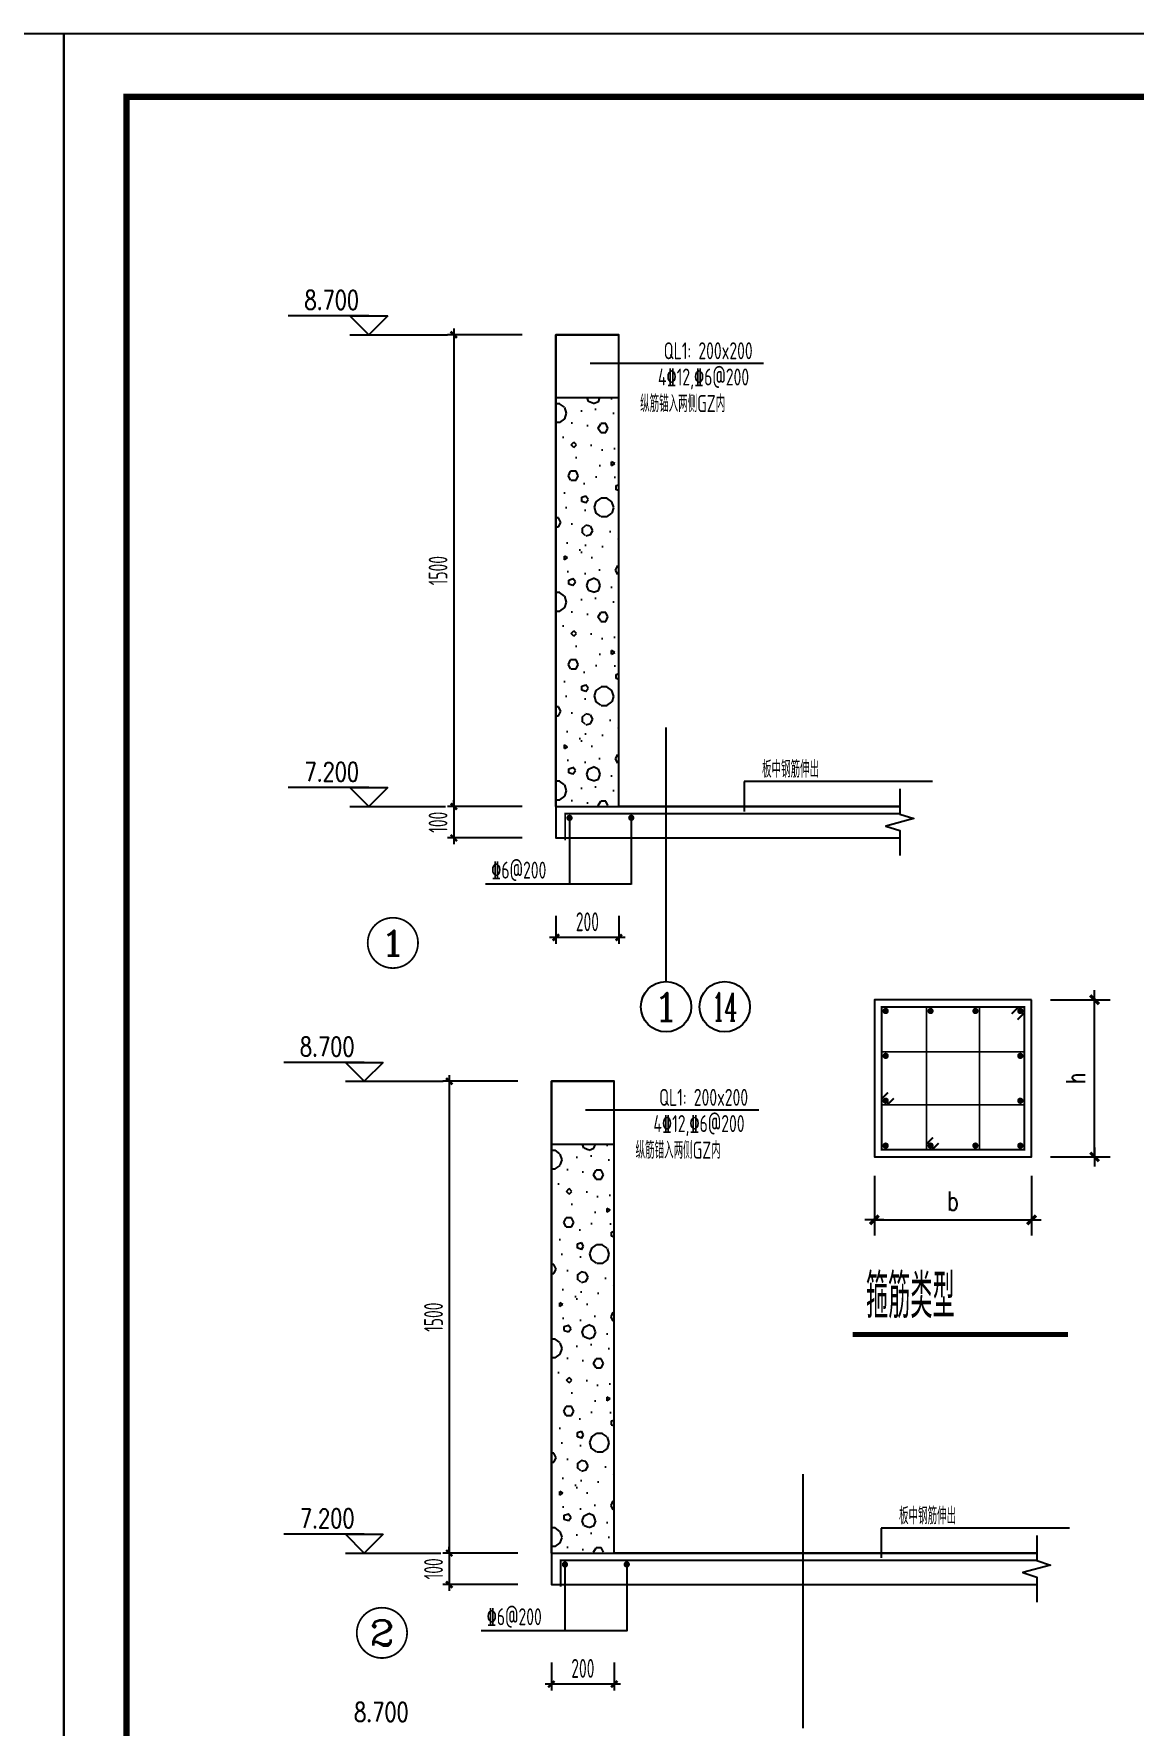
# Model space of a CAD drawing. Extents: x 127019 to 780419, y 327305 to 369305.
# Drawn here: x 304744 to 322234, y 342403 to 369305 of the extents above; entities that cross this region are included whole.
import ezdxf
from ezdxf.enums import TextEntityAlignment as Align

# ---------------------------------------------------------------- set-up
doc = ezdxf.new("R2010")
doc.units = 0
doc.header["$LTSCALE"] = 1000
doc.header["$MEASUREMENT"] = 0
doc.linetypes.add('ACAD_ISO04W100', pattern=[30.5, 24, -3, 0.5, -3])
doc.linetypes.add('DOTE', pattern=[2.42, 2, -0.2, 0.02, -0.2])
doc.layers.get('0').update_dxf_attribs({"linetype": 'CONTINUOUS'})
doc.layers.get('Defpoints').update_dxf_attribs({"linetype": 'CONTINUOUS'})
for name, color, linetype in [('AXIS_TEXT', 7, 'CONTINUOUS'), ('COLU_DE', 7, 'CONTINUOUS'), ('DIM', 3, 'CONTINUOUS'), ('DOTE', 8, 'DOTE'), ('PUB_DIM', 3, 'CONTINUOUS'), ('PUB_DWGN', 7, 'CONTINUOUS'), ('PUB_TEXT', 7, 'CONTINUOUS'), ('PUB_TITLE', 4, 'CONTINUOUS'), ('REIN', 1, 'CONTINUOUS'), ('t-填充', 75, 'CONTINUOUS'), ('THIN', 7, 'CONTINUOUS'), ('WALL', 255, 'CONTINUOUS'), ('板钢筋标', 7, 'CONTINUOUS')]:
    doc.layers.add(name, color=color, linetype=linetype)
doc.styles.add('COMP', font='COMPLEX', dxfattribs={"bigfont": 'hztxt'})
doc.styles.add('COMPLEX', font='COMPLEX.shx')
doc.styles.add('DIM_FONT', font='SIMPLEX.shx', dxfattribs={"width": 0.75})
doc.styles.add('GB', font='gbxwxt.shx', dxfattribs={"width": 0.7, "height": 300, "bigfont": 'gbhzfs.shx'})
doc.styles.add('TSSD_Dimension', font='gbxwxt.shx', dxfattribs={"width": 0.7, "bigfont": 'gbhzfs.shx'})
doc.styles.add('TSSD_Rein', font='tssdeng.shx', dxfattribs={"width": 0.6, "bigfont": 'gbhzfs.shx'})
doc.styles.add('国标仿宋', font='SIMPLEX.shx', dxfattribs={"width": 0.75, "bigfont": 'gbhzfs.shx'})
doc.dimstyles.new('DIMN', dxfattribs={"dimtxt": 300, "dimasz": 1, "dimexe": 250, "dimexo": 300, "dimgap": 150, "dimtad": 1, "dimdec": 0, "dimzin": 0, "dimdsep": 46, "dimtxsty": 'DIM_FONT', "dimblk": '_DIMX', "dimcen": 0.09, "dimclrt": 7, "dimadec": 0, "dimazin": 0, "dimtfac": 1, "dimtdec": 0, "dimtix": 1, "dimtmove": 2, "dimatfit": 3, "dimldrblk": '_DIMX', "dimfxl": 0, "dimtolj": 1, "dimtzin": 0, "dimarcsym": 0})
doc.dimstyles.new('TSSD_100_100', dxfattribs={"dimtxt": 300, "dimasz": 100, "dimexe": 100, "dimexo": 250, "dimgap": 100, "dimtad": 1, "dimdec": 0, "dimzin": 0, "dimdsep": 46, "dimtxsty": 'TSSD_Dimension', "dimblk": 'ARCHTICK', "dimcen": 0, "dimdle": 100, "dimclrt": 7, "dimadec": 0, "dimazin": 0, "dimtfac": 1, "dimtdec": 0, "dimtix": 1, "dimtmove": 2, "dimatfit": 3, "dimfxl": 0, "dimtolj": 1, "dimtzin": 0, "dimarcsym": 0})

# ---------------------------------------------------------------- blocks, each defined once
blk = doc.blocks.new('_DIMX')
blk.add_line((-150, 0), (150, 0))
at = {"const_width": 50}
blk.add_lwpolyline([(-70, -70), (70, 70)], dxfattribs=at)
blk = doc.blocks.new('_ArchTick')
at = {"color": 0, "linetype": 'ByBlock', "const_width": 0.4}
blk.add_lwpolyline([(-0.5, -0.5), (0.5, 0.5)], dxfattribs=at)
blk = doc.blocks.new('*D217')
at = {"layer": 'Defpoints', "color": 0, "transparency": 16777216}
for p in [(312758, 357022, 690), (311419, 356522), (312758, 356522, 690)]:
    blk.add_point(p, dxfattribs=at)
at = {"layer": 'DIM', "color": 0, "lineweight": -2, "transparency": 16777216}
for p, q in [((312508, 357022), (311319, 357022)), ((311419, 357022), (311419, 357122)), ((311419, 357022), (311419, 356522)), ((312508, 356522), (311319, 356522)), ((311419, 356522), (311419, 356422))]:
    blk.add_line(p, q, dxfattribs=at)
at = {"layer": 'DIM', "color": 0, "lineweight": -2, "transparency": 16777216, "xscale": 100, "yscale": 100, "zscale": 100}
for p, rotation in [((311419, 357022), 270), ((311419, 356522), 90)]:
    blk.add_blockref('_ArchTick', p, dxfattribs=dict(at, rotation=rotation))
at = {"layer": 'DIM', "color": 7, "transparency": 16777216, "insert": (311169, 356772), "char_height": 300, "attachment_point": 5, "rotation": 90, "style": 'TSSD_Dimension'}
blk.add_mtext('\\A1;100', dxfattribs=at)
blk = doc.blocks.new('*D218')
at = {"layer": 'Defpoints', "color": 0, "transparency": 16777216}
for p in [(312758, 364522), (311419, 357022), (312758, 357022)]:
    blk.add_point(p, dxfattribs=at)
at = {"layer": 'DIM', "color": 0, "lineweight": -2, "transparency": 16777216}
for p, q in [((311419, 364622), (311419, 356922)), ((312508, 364522), (311319, 364522)), ((312508, 357022), (311319, 357022))]:
    blk.add_line(p, q, dxfattribs=at)
at = {"layer": 'DIM', "color": 0, "lineweight": -2, "transparency": 16777216, "xscale": 100, "yscale": 100, "zscale": 100}
for p, rotation in [((311419, 364522), 90), ((311419, 357022), 270)]:
    blk.add_blockref('_ArchTick', p, dxfattribs=dict(at, rotation=rotation))
at = {"layer": 'DIM', "color": 7, "transparency": 16777216, "insert": (311169, 360772), "char_height": 300, "attachment_point": 5, "rotation": 90, "style": 'TSSD_Dimension'}
blk.add_mtext('\\A1;1500', dxfattribs=at)
blk = doc.blocks.new('_axiso')
blk.add_circle((0, 0), 0.5)
at = {"layer": 'AXIS_TEXT', "style": 'COMPLEX', "width": 1.041667}
blk.add_attdef('A', text='', height=0.56, dxfattribs=at).set_placement((-0.25, -0.28), (0.25, -0.28), align=Align.FIT)
blk = doc.blocks.new('_index1')
at = {"const_width": 0.035}
blk.add_lwpolyline([(-0.5, 0, 1), (0.5, 0, 1)], format="xyb", close=True, dxfattribs=at)
at = {"layer": 'PUB_DWGN', "style": 'COMP', "width": 2.333333}
blk.add_attdef('1', text='', height=0.5, dxfattribs=at).set_placement((-0.25, -0.25), (0.25, -0.25), align=Align.FIT)
blk = doc.blocks.new('*D350')
at = {"layer": 'Defpoints', "color": 0, "transparency": 16777216}
for p in [(313043, 355535, -55002), (314043, 355535, -55002), (313043, 354940)]:
    blk.add_point(p, dxfattribs=at)
at = {"layer": 'DIM', "color": 0, "lineweight": -2, "transparency": 16777216}
for p, q in [((313043, 355285), (313043, 354840)), ((314043, 355285), (314043, 354840)), ((314143, 354940), (312943, 354940))]:
    blk.add_line(p, q, dxfattribs=at)
at = {"layer": 'DIM', "color": 0, "lineweight": -2, "transparency": 16777216, "xscale": 100, "yscale": 100, "zscale": 100, "rotation": 180}
blk.add_blockref('_ArchTick', (313043, 354940), dxfattribs=at)
at = {"layer": 'DIM', "color": 0, "lineweight": -2, "transparency": 16777216, "xscale": 100, "yscale": 100, "zscale": 100}
blk.add_blockref('_ArchTick', (314043, 354940), dxfattribs=at)
at = {"layer": 'DIM', "color": 7, "transparency": 16777216, "insert": (313543, 355190), "char_height": 300, "attachment_point": 5, "style": 'TSSD_Dimension'}
blk.add_mtext('\\A1;200', dxfattribs=at)
blk = doc.blocks.new('*D356')
at = {"layer": 'Defpoints', "color": 0, "transparency": 16777216}
for p in [(312686, 345154, 690), (311347, 344654), (312686, 344654, 690)]:
    blk.add_point(p, dxfattribs=at)
at = {"layer": 'DIM', "color": 0, "lineweight": -2, "transparency": 16777216}
for p, q in [((311347, 345154), (311347, 345254)), ((312436, 345154), (311247, 345154)), ((311347, 345154), (311347, 344654)), ((312436, 344654), (311247, 344654)), ((311347, 344654), (311347, 344554))]:
    blk.add_line(p, q, dxfattribs=at)
at = {"layer": 'DIM', "color": 0, "lineweight": -2, "transparency": 16777216, "xscale": 100, "yscale": 100, "zscale": 100}
for p, rotation in [((311347, 345154), 270), ((311347, 344654), 90)]:
    blk.add_blockref('_ArchTick', p, dxfattribs=dict(at, rotation=rotation))
at = {"layer": 'DIM', "color": 7, "transparency": 16777216, "insert": (311097, 344904), "char_height": 300, "attachment_point": 5, "rotation": 90, "style": 'TSSD_Dimension'}
blk.add_mtext('\\A1;100', dxfattribs=at)
blk = doc.blocks.new('*D357')
at = {"layer": 'Defpoints', "color": 0, "transparency": 16777216}
for p in [(312686, 352654), (311347, 345154), (312686, 345154)]:
    blk.add_point(p, dxfattribs=at)
at = {"layer": 'DIM', "color": 0, "lineweight": -2, "transparency": 16777216}
for p, q in [((311347, 352754), (311347, 345054)), ((312436, 352654), (311247, 352654)), ((312436, 345154), (311247, 345154))]:
    blk.add_line(p, q, dxfattribs=at)
at = {"layer": 'DIM', "color": 0, "lineweight": -2, "transparency": 16777216, "xscale": 100, "yscale": 100, "zscale": 100}
for p, rotation in [((311347, 352654), 90), ((311347, 345154), 270)]:
    blk.add_blockref('_ArchTick', p, dxfattribs=dict(at, rotation=rotation))
at = {"layer": 'DIM', "color": 7, "transparency": 16777216, "insert": (311097, 348904), "char_height": 300, "attachment_point": 5, "rotation": 90, "style": 'TSSD_Dimension'}
blk.add_mtext('\\A1;1500', dxfattribs=at)
blk = doc.blocks.new('*D353')
at = {"layer": 'Defpoints', "color": 0, "transparency": 16777216}
for p in [(312971, 343666, -55002), (313971, 343666, -55002), (312971, 343071)]:
    blk.add_point(p, dxfattribs=at)
at = {"layer": 'DIM', "color": 0, "lineweight": -2, "transparency": 16777216}
for p, q in [((312971, 343416), (312971, 342971)), ((313971, 343416), (313971, 342971)), ((314071, 343071), (312871, 343071))]:
    blk.add_line(p, q, dxfattribs=at)
at = {"layer": 'DIM', "color": 0, "lineweight": -2, "transparency": 16777216, "xscale": 100, "yscale": 100, "zscale": 100, "rotation": 180}
blk.add_blockref('_ArchTick', (312971, 343071), dxfattribs=at)
at = {"layer": 'DIM', "color": 0, "lineweight": -2, "transparency": 16777216, "xscale": 100, "yscale": 100, "zscale": 100}
blk.add_blockref('_ArchTick', (313971, 343071), dxfattribs=at)
at = {"layer": 'DIM', "color": 7, "transparency": 16777216, "insert": (313471, 343321), "char_height": 300, "attachment_point": 5, "style": 'TSSD_Dimension'}
blk.add_mtext('\\A1;200', dxfattribs=at)

msp = doc.modelspace()

# ---------------------------------------------------------------- hatches: boundary and pattern name
at = {"layer": 't-填充'}
h = msp.add_hatch(dxfattribs=at)
h.set_pattern_fill('AN32C', color=256, scale=1500, style=0)
h.set_pattern_definition([(0, (-772097.9, 22390.9), (750, 1500), [0, -1500]), (0, (-772975.4, 22188.4), (750, 1500), [0, -1500]), (0, (-772487.9, 22173.4), (750, 1500), [0, -1500]), (0, (-771955.4, 22615.9), (750, 1500), [0, -1500]), (0, (-772577.9, 22098.4), (750, 1500), [0, -1500]), (0, (-771805.4, 23560.9), (750, 1500), [0, -1500]), (0, (-772262.9, 23440.9), (750, 1500), [0, -1500]), (0, (-772022.9, 23253.4), (750, 1500), [0, -1500]), (0, (-773245.4, 23223.4), (750, 1500), [0, -1500]), (0, (-772510.4, 23155.9), (750, 1500), [0, -1500]), (0, (-772795.4, 22773.4), (750, 1500), [0, -1500]), (0, (-772780.4, 22210.9), (750, 1500), [0, -1500]), (0, (-772217.9, 22150.9), (750, 1500), [0, -1500]), (0, (-771805.4, 22810.9), (750, 1500), [0, -1500]), (0, (-773207.9, 22578.4), (750, 1500), [0, -1500]), (0, (-773080.4, 22833.4), (750, 1500), [0, -1500]), (0, (-772495.4, 22728.4), (750, 1500), [0, -1500]), (0, (-772705.4, 22510.9), (750, 1500), [0, -1500]), (0, (-772825.4, 23005.9), (750, 1500), [0, -1500]), (0, (-772637.9, 23568.4), (750, 1500), [0, -1500]), (0, (-773147.9, 22263.4), (750, 1500), [0, -1500]), (0, (-772322.9, 23260.9), (750, 1500), [0, -1500]), (0, (-773020.4, 23283.4), (750, 1500), [0, -1500]), (0, (-773140.4, 23478.4), (750, 1500), [0, -1500]), (130.601294, (-771897.53, 23091.26), (-3749.999965, 4500.000027), [65.8539, -27592.779]), (18.434949, (-772004.68, 23119.83), (3750, 1499.999994), [67.7631, -9419.0698]), (90, (-772004.7, 23055.54), (750, 1500), [64.2857, -2935.7142]), (161.56505, (-771940.4, 23034.12), (-3750.000033, 1499.999893), [67.7631, -9419.0698]), (53.130102, (-771940.4, 23034.12), (750, 1500), [71.4286, -7428.5714]), (135, (-771883.25, 22269.83), (-750.0001, 1499.9999), [60.6091, -4182.0315]), (45, (-771968.96, 22269.83), (750, 1500), [60.6091, -4182.0315]), (135, (-771926.1, 22226.97), (-750.0001, 1499.9999), [60.6091, -4182.0315]), (45, (-771926.1, 22226.97), (750, 1500), [60.6091, -4182.0315]), (116.56505, (-772604.7, 23277), (-0.0001, 3000), [79.8596, -1597.1913]), (180, (-772640.4, 23348.4), (-750, 1500), [85.7143, -1414.2857]), (63.43495, (-772761.8, 23277), (1e-06, 3000), [79.8596, -1597.1913]), (116.56505, (-772726.1, 23205.5), (-0.0001, 3000), [79.8596, -1597.1913]), (0, (-772726.1, 23205.5), (750, 1500), [85.7143, -1414.2857]), (63.43495, (-772640.4, 23205.5), (1e-06, 3000), [79.8596, -1597.1913]), (107.102728, (-772040.39, 22769.83), (-2249.999919, 7500.0000288), [97.1534, -40707.258]), (143.972626, (-772068.96, 22862.69), (-14249.99984, 10500.000003), [97.1534, -20305.0515]), (180, (-772147.5, 22919.8), (-750, 1500), [92.8571, -1407.1428]), (36.027373, (-772318.96, 22862.69), (14249.999915, 10499.999902), [97.1534, -20305.0515]), (71.56505, (-772347.53, 22776.97), (2250.000015, 7499.999997), [90.3508, -9396.4821]), (107.102728, (-772318.96, 22684.115), (-2249.999919, 7500.0000288), [97.1534, -40707.258]), (143.972626, (-772240.39, 22626.97), (-14249.99984, 10500.000003), [97.1534, -20305.0515]), (0, (-772240.4, 22627), (750, 1500), [92.8571, -1407.1428]), (36.027373, (-772147.53, 22626.97), (14249.999915, 10499.999902), [97.1534, -20305.0515]), (71.56505, (-772068.96, 22684.12), (2250.000015, 7499.999997), [90.3508, -9396.4821]), (150.255118, (-772026.1, 23469.83), (-2250.000005, 1499.99998), [57.5875, -12035.799]), (90, (-772076.1, 23441.26), (750, 1500), [57.1429, -2942.857]), (29.744881, (-772076.1, 23441.26), (2250, 1499.999993), [57.5875, -12035.799]), (116.56505, (-772376.1, 22405.5), (-0.0001, 3000), [79.8596, -1597.1913]), (168.690067, (-772411.82, 22476.97), (-6750.000012, 1499.999964), [72.8431, -15224.214]), (41.185925, (-772540.39, 22441.26), (18749.999943, 16499.999905), [75.9296, -31814.5065]), (90, (-772540.4, 22369.8), (750, 1500), [71.4286, -2928.5713]), (138.814074, (-772483.25, 22319.83), (-18749.999723, 16500.0001545), [75.9296, -31814.5065]), (16.699244, (-772483.25, 22319.83), (24749.9999575, 7499.9999645), [74.5736, -31246.3455]), (60.945396, (-772411.82, 22341.26), (750.000003, 1499.9999955), [73.5402, -30813.3495]), (109.983106, (-773004.675, 23034.115), (-3750.00002, 10499.9999887), [83.605, -35030.4945]), (155.556045, (-773033.247, 23112.687), (-9750.0000463, 4499.9999106), [86.3075, -36162.8295]), (24.443955, (-773190.39, 23112.687), (9750.000014, 4499.9999825), [86.3075, -36162.8295]), (70.0168934, (-773218.96, 23034.115), (3750.0000173, 10499.9999904), [83.605, -35030.4945]), (109.983106, (-773190.39, 22955.544), (-3750.00002, 10499.9999887), [83.605, -35030.4945]), (160.016893, (-773111.82, 22926.97), (-3750.000019, 1499.999938), [83.605, -17473.4445]), (19.983107, (-773111.82, 22926.97), (3749.999996, 1500.000004), [83.605, -17473.4445]), (70.0168934, (-773033.25, 22955.544), (3750.0000173, 10499.9999904), [83.605, -35030.4945]), (122.005383, (-772447.53, 22898.4), (-750.000103, 1499.999928), [67.3856, -14083.5861]), (18.434949, (-772547.53, 22934.12), (3750, 1499.999994), [67.7631, -9419.0698]), (90, (-772547.5, 22869.8), (750, 1500), [64.2857, -2935.7142]), (161.56505, (-772483.25, 22848.4), (-3750.000033, 1499.999893), [67.7631, -9419.0698]), (54.462322, (-772483.25, 22848.4), (5249.999997, 7499.999995), [61.4452, -25745.5305]), (116.56505, (-772883.2, 22534.1), (-0.0001, 3000), [79.8596, -1597.1913]), (180, (-772919, 22605.5), (-750, 1500), [78.5714, -1421.4285]), (59.036243, (-773040.39, 22534.12), (750.000002, 1499.999993), [83.2993, -17409.555]), (120.963756, (-772997.53, 22462.69), (-750.000102, 1499.999931), [83.2993, -17409.555]), (0, (-772997.5, 22462.7), (750, 1500), [78.5714, -1421.4285]), (63.43495, (-772919, 22462.7), (1e-06, 3000), [79.8596, -1597.1913])])
h.paths.add_polyline_path([(314042.9, 363522.2), (313042.9, 363522.2), (313042.9, 357022.2), (314042.9, 357022.2), (314042.9, 359722.2), (314042.9, 359782.6), (314021.7, 359765.7), (313986, 359751.8), (313996.6, 359788.7), (314042.9, 359825.5), (314042.9, 360022.2)])
h = msp.add_hatch(dxfattribs=at)
h.set_pattern_fill('AN32C', color=256, scale=1500, style=0)
h.set_pattern_definition([(0, (-772170.2, 10522.4), (750, 1500), [0, -1500]), (0, (-773047.7, 10319.9), (750, 1500), [0, -1500]), (0, (-772560.2, 10304.9), (750, 1500), [0, -1500]), (0, (-772027.7, 10747.4), (750, 1500), [0, -1500]), (0, (-772650.2, 10229.9), (750, 1500), [0, -1500]), (0, (-771877.7, 11692.4), (750, 1500), [0, -1500]), (0, (-772335.2, 11572.4), (750, 1500), [0, -1500]), (0, (-772095.2, 11384.9), (750, 1500), [0, -1500]), (0, (-773317.7, 11354.9), (750, 1500), [0, -1500]), (0, (-772582.7, 11287.4), (750, 1500), [0, -1500]), (0, (-772867.7, 10904.9), (750, 1500), [0, -1500]), (0, (-772852.7, 10342.4), (750, 1500), [0, -1500]), (0, (-772290.2, 10282.4), (750, 1500), [0, -1500]), (0, (-771877.7, 10942.4), (750, 1500), [0, -1500]), (0, (-773280.2, 10709.9), (750, 1500), [0, -1500]), (0, (-773152.7, 10964.9), (750, 1500), [0, -1500]), (0, (-772567.7, 10859.9), (750, 1500), [0, -1500]), (0, (-772777.7, 10642.4), (750, 1500), [0, -1500]), (0, (-772897.7, 11137.4), (750, 1500), [0, -1500]), (0, (-772710.2, 11699.9), (750, 1500), [0, -1500]), (0, (-773220.2, 10394.9), (750, 1500), [0, -1500]), (0, (-772395.2, 11392.4), (750, 1500), [0, -1500]), (0, (-773092.7, 11414.9), (750, 1500), [0, -1500]), (0, (-773212.7, 11609.9), (750, 1500), [0, -1500]), (130.601294, (-771969.86, 11222.77), (-3749.999965, 4500.000027), [65.8539, -27592.779]), (18.434949, (-772077, 11251.34), (3750, 1499.999994), [67.7631, -9419.0698]), (90, (-772077, 11187.05), (750, 1500), [64.2857, -2935.7142]), (161.56505, (-772012.72, 11165.63), (-3750.000033, 1499.999893), [67.7631, -9419.0698]), (53.130102, (-772012.72, 11165.63), (750, 1500), [71.4286, -7428.5714]), (135, (-771955.6, 10401.34), (-750.0001, 1499.9999), [60.6091, -4182.0315]), (45, (-772041.3, 10401.34), (750, 1500), [60.6091, -4182.0315]), (135, (-771998.43, 10358.5), (-750.0001, 1499.9999), [60.6091, -4182.0315]), (45, (-771998.43, 10358.5), (750, 1500), [60.6091, -4182.0315]), (116.56505, (-772677, 11408.5), (-0.0001, 3000), [79.8596, -1597.1913]), (180, (-772712.7, 11479.9), (-750, 1500), [85.7143, -1414.2857]), (63.43495, (-772834.1, 11408.5), (1e-06, 3000), [79.8596, -1597.1913]), (116.56505, (-772798.4, 11337), (-0.0001, 3000), [79.8596, -1597.1913]), (0, (-772798.4, 11337), (750, 1500), [85.7143, -1414.2857]), (63.43495, (-772712.7, 11337), (1e-06, 3000), [79.8596, -1597.1913]), (107.102728, (-772112.72, 10901.34), (-2249.999919, 7500.0000288), [97.1534, -40707.258]), (143.972626, (-772141.29, 10994.2), (-14249.99984, 10500.000003), [97.1534, -20305.0515]), (180, (-772219.9, 11051.3), (-750, 1500), [92.8571, -1407.1428]), (36.027373, (-772391.29, 10994.2), (14249.999915, 10499.999902), [97.1534, -20305.0515]), (71.56505, (-772419.86, 10908.48), (2250.000015, 7499.999997), [90.3508, -9396.4821]), (107.102728, (-772391.29, 10815.626), (-2249.999919, 7500.0000288), [97.1534, -40707.258]), (143.972626, (-772312.72, 10758.48), (-14249.99984, 10500.000003), [97.1534, -20305.0515]), (0, (-772312.7, 10758.5), (750, 1500), [92.8571, -1407.1428]), (36.027373, (-772219.86, 10758.48), (14249.999915, 10499.999902), [97.1534, -20305.0515]), (71.56505, (-772141.3, 10815.63), (2250.000015, 7499.999997), [90.3508, -9396.4821]), (150.255118, (-772098.43, 11601.34), (-2250.000005, 1499.99998), [57.5875, -12035.799]), (90, (-772148.4, 11572.8), (750, 1500), [57.1429, -2942.857]), (29.744881, (-772148.43, 11572.77), (2250, 1499.999993), [57.5875, -12035.799]), (116.56505, (-772448.4, 10537), (-0.0001, 3000), [79.8596, -1597.1913]), (168.690067, (-772484.15, 10608.48), (-6750.000012, 1499.999964), [72.8431, -15224.214]), (41.185925, (-772612.72, 10572.77), (18749.999943, 16499.999905), [75.9296, -31814.5065]), (90, (-772612.7, 10501.34), (750, 1500), [71.4286, -2928.5713]), (138.814074, (-772555.575, 10451.34), (-18749.999723, 16500.0001545), [75.9296, -31814.5065]), (16.699244, (-772555.575, 10451.34), (24749.9999575, 7499.9999645), [74.5736, -31246.3455]), (60.945396, (-772484.15, 10472.77), (750.000003, 1499.9999955), [73.5402, -30813.3495]), (109.983106, (-773077.004, 11165.626), (-3750.00002, 10499.9999887), [83.605, -35030.4945]), (155.556045, (-773105.575, 11244.2), (-9750.0000463, 4499.9999106), [86.3075, -36162.8295]), (24.443955, (-773262.72, 11244.2), (9750.000014, 4499.9999825), [86.3075, -36162.8295]), (70.0168934, (-773291.29, 11165.626), (3750.0000173, 10499.9999904), [83.605, -35030.4945]), (109.983106, (-773262.72, 11087.055), (-3750.00002, 10499.9999887), [83.605, -35030.4945]), (160.016893, (-773184.15, 11058.48), (-3750.000019, 1499.999938), [83.605, -17473.4445]), (19.983107, (-773184.15, 11058.48), (3749.999996, 1500.000004), [83.605, -17473.4445]), (70.0168934, (-773105.575, 11087.055), (3750.0000173, 10499.9999904), [83.605, -35030.4945]), (122.005383, (-772519.86, 11029.91), (-750.000103, 1499.999928), [67.3856, -14083.5861]), (18.434949, (-772619.86, 11065.63), (3750, 1499.999994), [67.7631, -9419.0698]), (90, (-772619.86, 11001.34), (750, 1500), [64.2857, -2935.7142]), (161.56505, (-772555.58, 10979.91), (-3750.000033, 1499.999893), [67.7631, -9419.0698]), (54.462322, (-772555.575, 10979.91), (5249.999997, 7499.999995), [61.4452, -25745.5305]), (116.56505, (-772955.6, 10665.6), (-0.0001, 3000), [79.8596, -1597.1913]), (180, (-772991.3, 10737), (-750, 1500), [78.5714, -1421.4285]), (59.036243, (-773112.72, 10665.63), (750.000002, 1499.999993), [83.2993, -17409.555]), (120.963756, (-773069.86, 10594.2), (-750.000102, 1499.999931), [83.2993, -17409.555]), (0, (-773069.9, 10594.2), (750, 1500), [78.5714, -1421.4285]), (63.43495, (-772991.3, 10594.2), (1e-06, 3000), [79.8596, -1597.1913])])
h.paths.add_polyline_path([(313970.6, 351653.7), (312970.6, 351653.7), (312970.6, 345153.7), (313970.6, 345153.7), (313970.6, 347853.7), (313970.6, 347914.1), (313949.4, 347897.2), (313913.7, 347883.3), (313924.3, 347920.2), (313970.6, 347957), (313970.6, 348153.7)])

# ---------------------------------------------------------------- linework, layer by layer
at = {"color": 2}
msp.add_line((310069.3, 357322.2, -54410.7), (308789.3, 357322.2, -54410.7), dxfattribs=at)
msp.add_lwpolyline([(317760, 348626.6, 80, 80, 0), (321183.8, 348626.6, 100, 100, 0)], format="xyseb")
at = {"layer": 'COLU_DE'}
msp.add_lwpolyline([(320604.4, 353951.4), (318104.4, 353951.4), (318104.4, 351451.4), (320604.4, 351451.4)], close=True, dxfattribs=at)
at = {"layer": 'DOTE', "linetype": 'ACAD_ISO04W100', "ltscale": 0.2}
for p, q in [((314792.9, 354238.6, -73836.8), (314792.9, 358277.8, -55100.5)), ((316970.4, 342370.1, -73738), (316970.4, 346409.3, -55001.7))]:
    msp.add_line(p, q, dxfattribs=at)
at = {"layer": 'PUB_DIM'}
for p, q in [((310069.3, 364822.2, -54410.7), (308789.3, 364822.2, -54410.7)), ((309769.3, 364822.2, -54410.7), (310369.3, 364822.2, -54410.7)), ((310069.3, 364522.2, -54410.7), (309769.3, 364822.2, -54410.7)), ((310369.3, 364822.2, -54410.7), (310069.3, 364522.2, -54410.7)), ((309769.3, 364522.2, -54410.7), (311321.2, 364522.2, -54410.7)), ((310069.3, 357022.2, -54410.7), (309769.3, 357322.2, -54410.7)), ((309769.3, 357322.2, -54410.7), (310369.3, 357322.2, -54410.7)), ((310369.3, 357322.2, -54410.7), (310069.3, 357022.2, -54410.7)), ((309769.3, 357022.2, -54410.7), (311285.8, 357022.2, -54410.7)), ((309997, 352953.7, -54311.9), (308717, 352953.7, -54311.9)), ((309697, 352953.7, -54311.9), (310297, 352953.7, -54311.9)), ((309997, 352653.7, -54311.9), (309697, 352953.7, -54311.9)), ((310297, 352953.7, -54311.9), (309997, 352653.7, -54311.9)), ((309697, 352653.7, -54311.9), (311248.9, 352653.7, -54311.9)), ((309997, 345453.7, -54311.9), (308717, 345453.7, -54311.9)), ((309997, 345153.7, -54311.9), (309697, 345453.7, -54311.9)), ((309697, 345453.7, -54311.9), (310297, 345453.7, -54311.9)), ((310297, 345453.7, -54311.9), (309997, 345153.7, -54311.9)), ((309697, 345153.7, -54311.9), (311213.4, 345153.7, -54311.9))]:
    msp.add_line(p, q, dxfattribs=at)
at = {"layer": 'PUB_TITLE'}
for points in [[(245819.2, 327305.3), (305219.2, 327305.3), (305219.2, 369305.3), (245819.2, 369305.3)], [(305219.2, 327305.3), (364619.2, 327305.3), (364619.2, 369305.3), (305219.2, 369305.3)]]:
    msp.add_lwpolyline(points, close=True, dxfattribs=at)
at = {"layer": 'PUB_TITLE', "const_width": 100}
msp.add_lwpolyline([(306219.2, 328305.3), (363619.2, 328305.3), (363619.2, 368305.3), (306219.2, 368305.3)], close=True, dxfattribs=at)
at = {"layer": 'REIN', "const_width": 30, "elevation": -98.8}
msp.add_lwpolyline([(318509.3, 356909.1), (313189.8, 356909.1), (313189.8, 356486.4)], dxfattribs=at)
at = {"layer": 'REIN', "const_width": 50, "elevation": -98.8}
for points in [[(313234.1, 356841.3, 1), (313284.1, 356841.3, 1)], [(314215.9, 356843.1, 1), (314265.9, 356843.1, 1)]]:
    msp.add_lwpolyline(points, format="xyb", close=True, dxfattribs=at)
at = {"layer": 'REIN', "const_width": 30}
for points in [[(320380, 353635.1), (320489.4, 353744.5), (320489.4, 353836.4), (318219.4, 353836.4), (318219.4, 351566.4), (320489.4, 351566.4), (320489.4, 353836.4), (320397.4, 353836.4), (320288.1, 353727.1)], [(319036.6, 351762.3), (318932.7, 351658.4), (318932.7, 351566.4), (319776, 351566.4), (319776, 353836.4), (318932.7, 353836.4), (318932.7, 351566.4), (319024.6, 351566.4), (319128.5, 351670.3)], [(318323.3, 352475.6), (318219.4, 352371.7), (318219.4, 352279.8), (320489.4, 352279.8), (320489.4, 353123.1), (318219.4, 353123.1), (318219.4, 352279.8), (318311.3, 352279.8), (318415.2, 352383.7)], [(320686.7, 345040.6), (313117.5, 345040.6), (313117.5, 344617.9)]]:
    msp.add_lwpolyline(points, dxfattribs=at)
at = {"layer": 'REIN', "const_width": 50}
for points in [[(318259.4, 353771.4, 1), (318309.4, 353771.4, 1)], [(318972.7, 353771.4, 1), (319022.7, 353771.4, 1)], [(319686, 353771.4, 1), (319736, 353771.4, 1)], [(320399.4, 353771.4, 1), (320449.4, 353771.4, 1)], [(318259.4, 353058.1, 1), (318309.4, 353058.1, 1)], [(320399.4, 353058.1, 1), (320449.4, 353058.1, 1)], [(318259.4, 352344.8, 1), (318309.4, 352344.8, 1)], [(320399.4, 352344.8, 1), (320449.4, 352344.8, 1)], [(318259.4, 351631.4, 1), (318309.4, 351631.4, 1)], [(318972.7, 351631.4, 1), (319022.7, 351631.4, 1)], [(319686, 351631.4, 1), (319736, 351631.4, 1)], [(320399.4, 351631.4, 1), (320449.4, 351631.4, 1)], [(313161.8, 344972.8, 1), (313211.8, 344972.8, 1)], [(314143.6, 344974.6, 1), (314193.6, 344974.6, 1)]]:
    msp.add_lwpolyline(points, format="xyb", close=True, dxfattribs=at)
at = {"layer": 'THIN'}
for points, elevation in [([(318509.3, 357302.2), (318509.3, 356902.2), (318729.3, 356832.2), (318289.3, 356712.2), (318509.3, 356642.2), (318509.3, 356242.2)], -54410.7), ([(320686.7, 345433.7), (320686.7, 345033.7), (320906.7, 344963.7), (320466.7, 344843.7), (320686.7, 344773.7), (320686.7, 344373.7)], -54311.9)]:
    msp.add_lwpolyline(points, dxfattribs=dict(at, elevation=elevation))
at = {"layer": 'WALL'}
for p, q in [((313042.9, 357022.2), (313042.9, 364522.2)), ((313042.9, 364522.2, -98.8), (314042.9, 364522.2, -98.8)), ((314042.9, 360022.2), (314042.9, 364522.2)), ((313042.9, 363522.2, -98.8), (314042.9, 363522.2, -98.8)), ((313042.9, 357022.2, -98.8), (318509.3, 357022.2, -98.8)), ((312970.6, 345153.7, 98.8), (312970.6, 352653.7, 98.8)), ((312970.6, 352653.7), (313970.6, 352653.7)), ((313970.6, 348153.7, 98.8), (313970.6, 352653.7, 98.8)), ((312970.6, 351653.7), (313970.6, 351653.7)), ((312970.6, 345153.7), (320686.7, 345153.7))]:
    msp.add_line(p, q, dxfattribs=at)
at = {"layer": 'WALL', "elevation": -98.8}
for points in [[(314042.9, 359722.2), (314042.9, 364522.2), (313042.9, 364522.2), (313042.9, 356522.2), (318509.3, 356522.2)], [(318509.3, 357022.2), (314042.9, 357022.2), (314042.9, 359722.2)]]:
    msp.add_lwpolyline(points, dxfattribs=at)
at = {"layer": 'WALL'}
for points in [[(313970.6, 347853.7), (313970.6, 352653.7), (312970.6, 352653.7), (312970.6, 344653.7), (320686.7, 344653.7)], [(320686.7, 345153.7), (313970.6, 345153.7), (313970.6, 347853.7)]]:
    msp.add_lwpolyline(points, dxfattribs=at)
at = {"layer": '板钢筋标'}
for p, q in [((313585.4, 364071.4, -54410.7), (316342.6, 364071.4, -54410.7)), ((319027.6, 357419.6, -98.8), (316037.6, 357419.6, -98.8)), ((316037.6, 357419.6, -98.8), (316037.6, 356945.4, -98.8)), ((313259.1, 356844.9, -98.8), (313259.1, 355783.9, -98.8)), ((314240.9, 356843.1, -98.8), (314240.9, 355782.1, -98.8)), ((314240.9, 355788.6, -98.8), (311925.1, 355788.6, -98.8)), ((313513.1, 352202.9, -54311.9), (316270.3, 352202.9, -54311.9)), ((321205.1, 345551.1), (318215, 345551.1)), ((318215, 345551.1), (318215, 345076.9)), ((313186.8, 344976.4), (313186.8, 343915.4)), ((314168.6, 344974.6), (314168.6, 343913.6)), ((314168.6, 343920.1), (311852.8, 343920.1))]:
    msp.add_line(p, q, dxfattribs=at)

# ---------------------------------------------------------------- block references
at = {"layer": 'DIM'}
ref = msp.add_blockref('_axiso', (314792.9, 353838.6, -73836.8), dxfattribs=dict(at, xscale=800, yscale=800, zscale=800))
ref.add_attrib('A', '1', dxfattribs={"layer": 'AXIS_TEXT', "height": 448, "style": 'COMPLEX', "width": 2.083333}).set_placement((314592.9, 353614.6, -73836.8), (314992.9, 353614.6, -73836.8), align=Align.FIT)
ref = msp.add_blockref('_axiso', (315725.9, 353838.6, -73836.8), dxfattribs=dict(at, xscale=800, yscale=800, zscale=800))
ref.add_attrib('A', '14', dxfattribs={"layer": 'AXIS_TEXT', "height": 448, "style": 'COMPLEX', "width": 0.604839}).set_placement((315525.9, 353614.6, -73836.8), (315925.9, 353614.6, -73836.8), align=Align.FIT)
at = {"layer": 'PUB_DIM'}
ref = msp.add_blockref('_index1', (310450.9, 354853.8, -54410.7), dxfattribs=dict(at, xscale=800, yscale=800, zscale=800))
ref.add_attrib('1', '1', dxfattribs={"layer": 'PUB_TEXT', "height": 400, "style": 'COMP', "width": 2.333333}).set_placement((310250.9, 354653.8, -54410.7), (310650.9, 354653.8, -54410.7), align=Align.FIT)
ref = msp.add_blockref('_index1', (310276.9, 343885.8, -54311.9), dxfattribs=dict(at, xscale=800, yscale=800, zscale=800))
ref.add_attrib('1', '2', dxfattribs={"layer": 'PUB_TEXT', "height": 400, "style": 'COMP', "width": 1.5}).set_placement((310076.9, 343685.8, -54311.9), (310476.9, 343685.8, -54311.9), align=Align.FIT)

# ---------------------------------------------------------------- texts
at = {"layer": 'PUB_DIM', "color": 7, "style": '国标仿宋', "width": 0.75}
for s, p in [('8.700', (309479.3, 365073.9, -54410.7)), ('7.200', (309479.3, 357573.9, -54410.7)), ('8.700', (309407, 353205.4, -54311.9)), ('7.200', (309407, 345705.4, -54311.9)), ('8.700', (310268, 342626.8, -54410.7))]:
    msp.add_text(s, height=300, dxfattribs=at).set_placement(p, align=Align.MIDDLE)
at = {"layer": 'PUB_DIM', "style": 'GB', "width": 0.7}
msp.add_text('箍筋类型 ', height=700, dxfattribs=at).set_placement((317970.2, 348889.2))
at = {"layer": '板钢筋标', "style": 'TSSD_Rein', "width": 0.7}
for s, p in [('QL1: 200x200', (314756.1, 364132.4, -54410.7)), ('4%%13212,%%1326@200', (314664.6, 363715.3, -54410.7)), ('纵筋锚入两侧GZ内', (314381, 363292.5, -54410.7)), ('板中钢筋伸出', (316319.5, 357480.6, -98.8)), ('%%1326@200', (312013.7, 355875.8, -98.8)), ('QL1: 200x200', (314683.7, 352263.9, -54311.9)), ('4%%13212,%%1326@200', (314592.2, 351846.8, -54311.9)), ('纵筋锚入两侧GZ内', (314308.7, 351424.1, -54311.9)), ('板中钢筋伸出', (318497, 345612.1)), ('%%1326@200', (311941.3, 344007.3))]:
    msp.add_text(s, height=270, dxfattribs=at).set_placement(p)

# ---------------------------------------------------------------- dimensions: what is measured, and where the dimension line sits
at = {"layer": 'DIM'}
for p1, p2, distance, picture, middle in [((312758.3, 364522.2, -55100.5), (312758.3, 357022.2, -55100.5), -1339, '*D218', (311169.3, 360772.2, -55100.5)), ((312758.3, 357022.2, -54410.7), (312758.3, 356522.2, -54410.7), -1339, '*D217', (311169.3, 356772.2, -55100.5)), ((314042.9, 355534.9, -98.8), (313042.9, 355534.9, -98.8), 595.3, '*D350', (313542.9, 355189.7, 54902.9)), ((312686, 352653.7, -55001.7), (312686, 345153.7, -55001.7), -1339, '*D357', (311097, 348903.7, -55001.7)), ((312686, 345153.7, -54311.9), (312686, 344653.7, -54311.9), -1339, '*D356', (311097, 344903.7, -55001.7)), ((313970.6, 343666.4), (312970.6, 343666.4), 595.3, '*D353', (313470.6, 343321.2, 55001.7))]:
    dim = msp.add_aligned_dim(p1=p1, p2=p2, distance=distance, dimstyle='TSSD_100_100', override={"dimlfac": 0.2}, dxfattribs=at)
    dim.commit()
    dim.dimension.update_dxf_attribs({"geometry": picture, "text_midpoint": middle})
for p1, p2, text in [((320604.4, 351451.4), (320604.4, 353951.4), 'h'), ((318104.4, 351451.4), (320604.4, 351451.4), 'b')]:
    msp.add_aligned_dim(p1=p1, p2=p2, distance=-1000, text=text, dimstyle='DIMN', dxfattribs=at).render()

doc.saveas('drawing.dxf')
